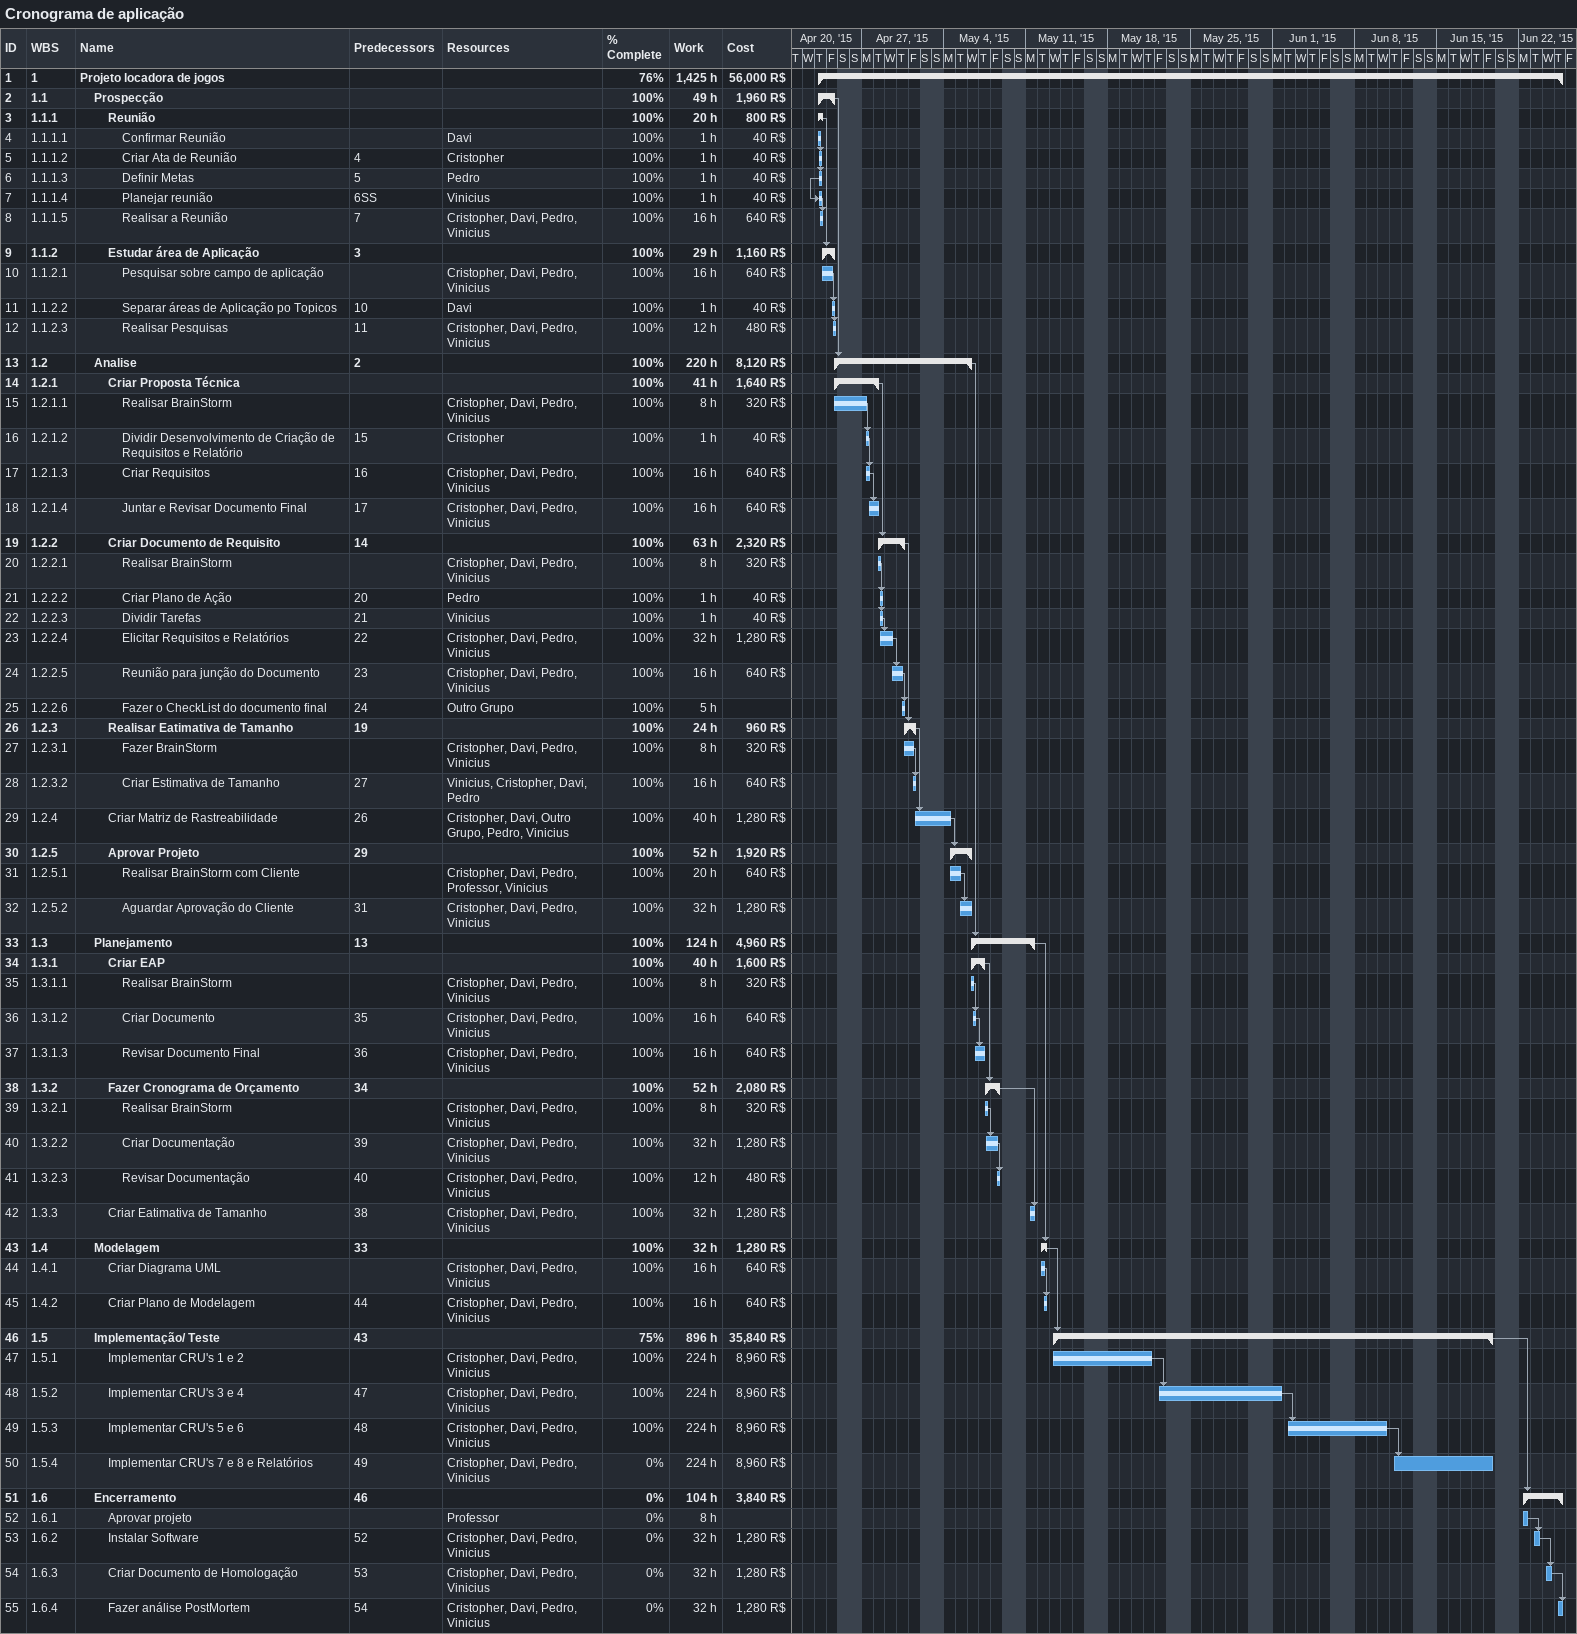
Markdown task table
Cronograma de aplicação

| ID | WBS | Task | Start | Finish | Predecessors | Resources | % complete | Work (h) | Cost (R$) |
|---|---|---|---|---|---|---|---|---|---|
| 1 | 1 | **Projeto locadora de jogos** | 2015-04-23 | 2015-06-25 |  |  | 76 | 1425 | 56000 |
| 2 | 1.1 | **Prospecção** | 2015-04-23 | 2015-04-24 |  |  | 100 | 49 | 1960 |
| 3 | 1.1.1 | **Reunião** | 2015-04-23 | 2015-04-23 |  |  | 100 | 20 | 800 |
| 4 | 1.1.1.1 | Confirmar Reunião | 2015-04-23 | 2015-04-23 |  | Davi | 100 | 1 | 40 |
| 5 | 1.1.1.2 | Criar Ata de Reunião | 2015-04-23 | 2015-04-23 | 4 | Cristopher | 100 | 1 | 40 |
| 6 | 1.1.1.3 | Definir Metas | 2015-04-23 | 2015-04-23 | 5 | Pedro | 100 | 1 | 40 |
| 7 | 1.1.1.4 | Planejar reunião | 2015-04-23 | 2015-04-23 | 6SS | Vinicius | 100 | 1 | 40 |
| 8 | 1.1.1.5 | Realisar a Reunião | 2015-04-23 | 2015-04-23 | 7 | Cristopher, Davi, Pedro, Vinicius | 100 | 16 | 640 |
| 9 | 1.1.2 | **Estudar área de Aplicação** | 2015-04-23 | 2015-04-24 | 3 |  | 100 | 29 | 1160 |
| 10 | 1.1.2.1 | Pesquisar sobre campo de aplicação | 2015-04-23 | 2015-04-24 |  | Cristopher, Davi, Pedro, Vinicius | 100 | 16 | 640 |
| 11 | 1.1.2.2 | Separar áreas de Aplicação po Topicos | 2015-04-24 | 2015-04-24 | 10 | Davi | 100 | 1 | 40 |
| 12 | 1.1.2.3 | Realisar Pesquisas | 2015-04-24 | 2015-04-24 | 11 | Cristopher, Davi, Pedro, Vinicius | 100 | 12 | 480 |
| 13 | 1.2 | **Analise** | 2015-04-24 | 2015-05-06 | 2 |  | 100 | 220 | 8120 |
| 14 | 1.2.1 | **Criar Proposta Técnica** | 2015-04-24 | 2015-04-28 |  |  | 100 | 41 | 1640 |
| 15 | 1.2.1.1 | Realisar BrainStorm | 2015-04-24 | 2015-04-27 |  | Cristopher, Davi, Pedro, Vinicius | 100 | 8 | 320 |
| 16 | 1.2.1.2 | Dividir Desenvolvimento de Criação de Requisitos e Relatório | 2015-04-27 | 2015-04-27 | 15 | Cristopher | 100 | 1 | 40 |
| 17 | 1.2.1.3 | Criar Requisitos | 2015-04-27 | 2015-04-27 | 16 | Cristopher, Davi, Pedro, Vinicius | 100 | 16 | 640 |
| 18 | 1.2.1.4 | Juntar e Revisar Documento Final | 2015-04-27 | 2015-04-28 | 17 | Cristopher, Davi, Pedro, Vinicius | 100 | 16 | 640 |
| 19 | 1.2.2 | **Criar Documento de Requisito** | 2015-04-28 | 2015-04-30 | 14 |  | 100 | 63 | 2320 |
| 20 | 1.2.2.1 | Realisar BrainStorm | 2015-04-28 | 2015-04-28 |  | Cristopher, Davi, Pedro, Vinicius | 100 | 8 | 320 |
| 21 | 1.2.2.2 | Criar Plano de Ação | 2015-04-28 | 2015-04-28 | 20 | Pedro | 100 | 1 | 40 |
| 22 | 1.2.2.3 | Dividir Tarefas | 2015-04-28 | 2015-04-28 | 21 | Vinicius | 100 | 1 | 40 |
| 23 | 1.2.2.4 | Elicitar Requisitos e Relatórios | 2015-04-28 | 2015-04-29 | 22 | Cristopher, Davi, Pedro, Vinicius | 100 | 32 | 1280 |
| 24 | 1.2.2.5 | Reunião para junção do Documento | 2015-04-29 | 2015-04-30 | 23 | Cristopher, Davi, Pedro, Vinicius | 100 | 16 | 640 |
| 25 | 1.2.2.6 | Fazer o CheckList do documento final | 2015-04-30 | 2015-04-30 | 24 | Outro Grupo | 100 | 5 |  |
| 26 | 1.2.3 | **Realisar Eatimativa de Tamanho** | 2015-04-30 | 2015-05-01 | 19 |  | 100 | 24 | 960 |
| 27 | 1.2.3.1 | Fazer BrainStorm | 2015-04-30 | 2015-05-01 |  | Cristopher, Davi, Pedro, Vinicius | 100 | 8 | 320 |
| 28 | 1.2.3.2 | Criar Estimativa de Tamanho | 2015-05-01 | 2015-05-01 | 27 | Vinicius, Cristopher, Davi, Pedro | 100 | 16 | 640 |
| 29 | 1.2.4 | Criar Matriz de Rastreabilidade | 2015-05-01 | 2015-05-04 | 26 | Cristopher, Davi, Outro Grupo, Pedro, Vinicius | 100 | 40 | 1280 |
| 30 | 1.2.5 | **Aprovar Projeto** | 2015-05-04 | 2015-05-06 | 29 |  | 100 | 52 | 1920 |
| 31 | 1.2.5.1 | Realisar BrainStorm com Cliente | 2015-05-04 | 2015-05-05 |  | Cristopher, Davi, Pedro, Professor, Vinicius | 100 | 20 | 640 |
| 32 | 1.2.5.2 | Aguardar Aprovação do Cliente | 2015-05-05 | 2015-05-06 | 31 | Cristopher, Davi, Pedro, Vinicius | 100 | 32 | 1280 |
| 33 | 1.3 | **Planejamento** | 2015-05-06 | 2015-05-11 | 13 |  | 100 | 124 | 4960 |
| 34 | 1.3.1 | **Criar EAP** | 2015-05-06 | 2015-05-07 |  |  | 100 | 40 | 1600 |
| 35 | 1.3.1.1 | Realisar BrainStorm | 2015-05-06 | 2015-05-06 |  | Cristopher, Davi, Pedro, Vinicius | 100 | 8 | 320 |
| 36 | 1.3.1.2 | Criar Documento | 2015-05-06 | 2015-05-06 | 35 | Cristopher, Davi, Pedro, Vinicius | 100 | 16 | 640 |
| 37 | 1.3.1.3 | Revisar Documento Final | 2015-05-06 | 2015-05-07 | 36 | Cristopher, Davi, Pedro, Vinicius | 100 | 16 | 640 |
| 38 | 1.3.2 | **Fazer Cronograma de Orçamento** | 2015-05-07 | 2015-05-08 | 34 |  | 100 | 52 | 2080 |
| 39 | 1.3.2.1 | Realisar BrainStorm | 2015-05-07 | 2015-05-07 |  | Cristopher, Davi, Pedro, Vinicius | 100 | 8 | 320 |
| 40 | 1.3.2.2 | Criar Documentação | 2015-05-07 | 2015-05-08 | 39 | Cristopher, Davi, Pedro, Vinicius | 100 | 32 | 1280 |
| 41 | 1.3.2.3 | Revisar Documentação | 2015-05-08 | 2015-05-08 | 40 | Cristopher, Davi, Pedro, Vinicius | 100 | 12 | 480 |
| 42 | 1.3.3 | Criar Eatimativa de Tamanho | 2015-05-11 | 2015-05-11 | 38 | Cristopher, Davi, Pedro, Vinicius | 100 | 32 | 1280 |
| 43 | 1.4 | **Modelagem** | 2015-05-12 | 2015-05-12 | 33 |  | 100 | 32 | 1280 |
| 44 | 1.4.1 | Criar Diagrama UML | 2015-05-12 | 2015-05-12 |  | Cristopher, Davi, Pedro, Vinicius | 100 | 16 | 640 |
| 45 | 1.4.2 | Criar Plano de Modelagem | 2015-05-12 | 2015-05-12 | 44 | Cristopher, Davi, Pedro, Vinicius | 100 | 16 | 640 |
| 46 | 1.5 | **Implementação/ Teste** | 2015-05-13 | 2015-06-19 | 43 |  | 75 | 896 | 35840 |
| 47 | 1.5.1 | Implementar CRU's 1 e 2 | 2015-05-13 | 2015-05-21 |  | Cristopher, Davi, Pedro, Vinicius | 100 | 224 | 8960 |
| 48 | 1.5.2 | Implementar CRU's 3 e 4 | 2015-05-22 | 2015-06-01 | 47 | Cristopher, Davi, Pedro, Vinicius | 100 | 224 | 8960 |
| 49 | 1.5.3 | Implementar CRU's 5 e 6 | 2015-06-02 | 2015-06-10 | 48 | Cristopher, Davi, Pedro, Vinicius | 100 | 224 | 8960 |
| 50 | 1.5.4 | Implementar CRU's 7 e 8 e Relatórios | 2015-06-11 | 2015-06-19 | 49 | Cristopher, Davi, Pedro, Vinicius | 0 | 224 | 8960 |
| 51 | 1.6 | **Encerramento** | 2015-06-22 | 2015-06-25 | 46 |  | 0 | 104 | 3840 |
| 52 | 1.6.1 | Aprovar projeto | 2015-06-22 | 2015-06-22 |  | Professor | 0 | 8 |  |
| 53 | 1.6.2 | Instalar Software | 2015-06-23 | 2015-06-23 | 52 | Cristopher, Davi, Pedro, Vinicius | 0 | 32 | 1280 |
| 54 | 1.6.3 | Criar Documento de Homologação | 2015-06-24 | 2015-06-24 | 53 | Cristopher, Davi, Pedro, Vinicius | 0 | 32 | 1280 |
| 55 | 1.6.4 | Fazer análise PostMortem | 2015-06-25 | 2015-06-25 | 54 | Cristopher, Davi, Pedro, Vinicius | 0 | 32 | 1280 |
